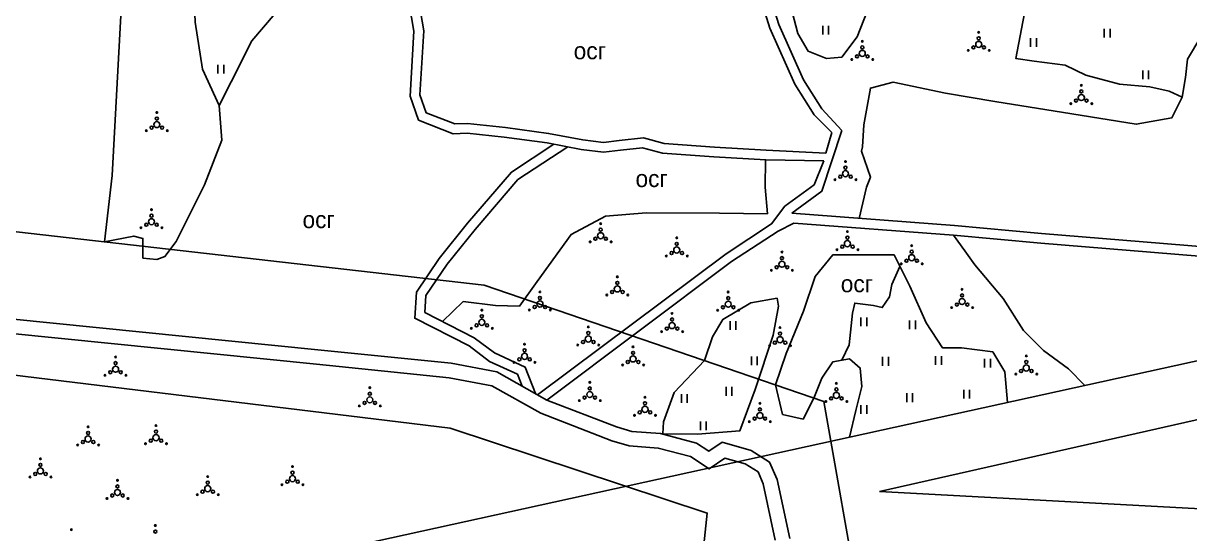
# Model space of a CAD drawing. Header units: millimetres. Extents: x 1379499 to 1411715, y 5652947 to 5671991.
# Drawn here: x 1399939.5 to 1400420.4, y 5660657.5 to 5660867.9 of the extents above; entities that cross this region are included whole.
import ezdxf

# ---------------------------------------------------------------- set-up
doc = ezdxf.new("R2010")
doc.units = ezdxf.units.MM
doc.layers.add('_5Інше', color=252, linetype='Continuous', lineweight=25)
for name, color, linetype in [('вулиці', 7, 'Continuous'), ('ВулНазва', 7, 'Continuous'), ('залізниця', 7, 'Continuous'), ('на область', 5, 'Continuous')]:
    doc.layers.add(name, color=color, linetype=linetype)
picture_1 = doc.add_image_def('image1.bmp', size_in_pixel=(3370, 2384))

# ---------------------------------------------------------------- blocks, each defined once
blk = doc.blocks.new('ЧорнаПрибер')
at = {"layer": '_5Інше', "color": 160}
blk.add_lwpolyline([(44938, 26604), (44308, 26925), (44144, 27538), (44159, 27607), (44144, 27692), (44004, 27740), (43276, 27823), (43218, 27896), (42694, 28070), (42657, 27748), (42855, 27678), (42930, 27916), (43183, 27846), (43250, 27771), (43990, 27681), (44096, 27646), (44086, 27552), (44258, 26887), (44900, 26556)], dxfattribs=at)
blk = doc.blocks.new('ЛвЗд')
at = {"layer": '_5Інше', "color": 204, "linetype": 'Continuous'}
for points in [[(43886.079, 27626.153), (44602, 27779)], [(44166.957, 27661), (44500.676, 27734.365)], [(44301.977, 27653.003), (44166.957, 27661)]]:
    blk.add_lwpolyline(points, dxfattribs=at)

msp = doc.modelspace()

# ---------------------------------------------------------------- linework, layer by layer
at = {"layer": 'вулиці', "color": 7, "lineweight": -2}
for p, q in [((1400269.12, 5660863.33), (1400269.12, 5660866.93)), ((1400271.52, 5660863.33), (1400271.52, 5660866.93)), ((1400385.14, 5660862.1), (1400385.14, 5660865.7)), ((1400387.54, 5660862.1), (1400387.54, 5660865.7)), ((1400354.8, 5660858.2), (1400354.8, 5660861.8)), ((1400357.2, 5660858.2), (1400357.2, 5660861.8)), ((1400019.7, 5660847.18), (1400019.7, 5660850.78)), ((1400022.1, 5660847.18), (1400022.1, 5660850.78)), ((1400401.06, 5660844.85), (1400401.06, 5660848.45)), ((1400403.46, 5660844.85), (1400403.46, 5660848.45)), ((1400230.87, 5660741.48), (1400230.87, 5660745.08)), ((1400233.27, 5660741.48), (1400233.27, 5660745.08)), ((1400284.86, 5660743.08), (1400284.86, 5660746.68)), ((1400287.26, 5660743.08), (1400287.26, 5660746.68)), ((1400304.92, 5660741.75), (1400304.92, 5660745.35)), ((1400307.32, 5660741.75), (1400307.32, 5660745.35)), ((1400315.61, 5660727.05), (1400315.61, 5660730.65)), ((1400318.01, 5660727.05), (1400318.01, 5660730.65)), ((1400239.7, 5660726.95), (1400239.7, 5660730.55)), ((1400242.1, 5660726.95), (1400242.1, 5660730.55)), ((1400293.77, 5660726.75), (1400293.77, 5660730.35)), ((1400296.17, 5660726.75), (1400296.17, 5660730.35)), ((1400335.82, 5660726.01), (1400335.82, 5660729.61)), ((1400338.22, 5660726.01), (1400338.22, 5660729.61)), ((1400229.24, 5660714.38), (1400229.24, 5660717.98)), ((1400231.64, 5660714.38), (1400231.64, 5660717.98)), ((1400327.2, 5660713.25), (1400327.2, 5660716.85)), ((1400329.6, 5660713.25), (1400329.6, 5660716.85)), ((1400210.78, 5660711.45), (1400210.78, 5660715.05)), ((1400213.18, 5660711.45), (1400213.18, 5660715.05)), ((1400303.73, 5660711.76), (1400303.73, 5660715.36)), ((1400306.13, 5660711.76), (1400306.13, 5660715.36)), ((1400284.86, 5660706.87), (1400284.86, 5660710.47)), ((1400287.26, 5660706.87), (1400287.26, 5660710.47)), ((1400218.62, 5660700.19), (1400218.62, 5660703.79)), ((1400221.02, 5660700.19), (1400221.02, 5660703.79))]:
    msp.add_line(p, q, dxfattribs=at)
for points in [[(1400020.22, 5660834.02), (1400013.32, 5660849.06), (1400010.28, 5660868.42), (1400008.87, 5660903.13), (1400011.67, 5660953.28), (1400013.54, 5660982.2), (1400015.93, 5660988.94)], [(1400272.77, 5660822.85), (1400265.5, 5660830.23), (1400257.6, 5660842.78), (1400247.26, 5660865.96), (1400238.18, 5660895.16), (1400241.82, 5660924.69), (1400250.46, 5660939.14), (1400259.16, 5660946.88)], [(1400276.92, 5660823.76), (1400268.69, 5660832.67), (1400261.14, 5660844.67), (1400251.01, 5660867.38), (1400242.25, 5660895.53), (1400245.68, 5660923.36), (1400253.58, 5660936.56), (1400261.82, 5660943.89)], [(1400437.38, 5660890.06), (1400424.96, 5660862.4), (1400419.43, 5660853.06), (1400418.62, 5660845.58), (1400417.24, 5660837.51), (1400411.93, 5660839.93), (1400403.97, 5660841.66), (1400391.41, 5660842.81), (1400377.52, 5660846.51), (1400369.11, 5660850.66), (1400356.31, 5660852.27), (1400348.69, 5660853.42), (1400352.88, 5660875.03)], [(1400254.14, 5660881.68), (1400258.88, 5660863.72), (1400263.07, 5660856.47), (1400270.59, 5660853.41), (1400277.01, 5660853.97), (1400283.28, 5660862.32), (1400289, 5660877.09)], [(1399979.94, 5660876.25), (1399976.02, 5660805.19), (1399972.91, 5660777.85), (1399984.97, 5660780.17), (1399988.75, 5660779.22), (1399988.75, 5660771.1), (1399994.51, 5660770.54), (1399997.82, 5660771.76), (1400002.45, 5660777.9), (1400014.1, 5660801.26), (1400021.33, 5660819.77), (1400020.22, 5660834.02), (1400025.22, 5660843.83), (1400033.62, 5660860.73), (1400048.1, 5660877.75)], [(1400269.55, 5660811.21), (1400245.56, 5660811.56), (1400224.2, 5660812.8), (1400202.95, 5660814.39), (1400194.79, 5660816.61), (1400185.64, 5660815.61), (1400178.66, 5660814.78), (1400169.53, 5660815.94), (1400155.4, 5660818.58), (1400137.74, 5660821.03), (1400122.53, 5660822.55), (1400116.7, 5660822.38), (1400102.46, 5660828), (1400098.95, 5660837.91), (1400100.52, 5660864.65), (1400098.61, 5660875.98)], [(1400272.77, 5660822.85), (1400270.32, 5660814.38), (1400245.71, 5660815.56), (1400224.47, 5660816.79), (1400203.63, 5660818.35), (1400195.11, 5660820.67), (1400185.19, 5660819.59), (1400178.68, 5660818.81), (1400170.15, 5660819.9), (1400156.04, 5660822.53), (1400138.22, 5660825.01), (1400122.67, 5660826.56), (1400117.4, 5660826.4), (1400105.62, 5660831.05), (1400102.99, 5660838.48), (1400104.54, 5660864.87), (1400102.52, 5660876.8)], [(1400256.33, 5660789.62), (1400323.37, 5660784.49), (1400359.32, 5660781.31), (1400461.53, 5660772.85), (1400498.44, 5660769.5), (1400520.36, 5660766.07), (1400535.08, 5660760.13), (1400543.88, 5660759.31), (1400545.62, 5660759.69), (1400548.38, 5660763.08), (1400571.28, 5660779.23), (1400585.01, 5660783.51), (1400600.33, 5660784.72), (1400622.2, 5660798.22), (1400638.68, 5660803.99), (1400653.61, 5660808.96), (1400659.33, 5660813.78), (1400668.51, 5660826.17), (1400679.17, 5660832.51), (1400688.21, 5660836.69), (1400702.1, 5660840.42), (1400712.33, 5660845.63), (1400721.94, 5660850.63), (1400727.52, 5660855.24)], [(1400417.24, 5660837.51), (1400413.03, 5660828.94), (1400398.33, 5660826.27), (1400371.86, 5660830.54), (1400340.05, 5660835.62), (1400319.73, 5660839.09), (1400298.07, 5660843.63), (1400288.71, 5660841.23), (1400286.04, 5660826), (1400285.5, 5660816.92), (1400285.01, 5660815.19), (1400288.73, 5660804.53), (1400287.12, 5660800.31), (1400284.1, 5660787.49)], [(1400256.33, 5660789.62), (1400268.73, 5660798.7), (1400276.92, 5660823.76)], [(1400158.27, 5660818.04), (1400140.7, 5660806.54), (1400122.66, 5660785.44), (1400110.99, 5660770.93), (1400101.53, 5660757.08), (1400100.87, 5660746.31), (1400123.26, 5660734.88), (1400131.65, 5660728.54), (1400143.22, 5660723.21), (1400145.12, 5660718.33)], [(1400163.96, 5660816.98), (1400143.37, 5660803.51), (1400125.74, 5660782.89), (1400114.21, 5660768.55), (1400105.45, 5660755.74), (1400105.02, 5660748.68), (1400125.39, 5660738.29), (1400133.72, 5660731.99), (1400146.37, 5660726.17), (1400150.6, 5660715.25)], [(1400112.26, 5660744.99), (1400120.83, 5660753.15), (1400134.13, 5660751.55), (1400144, 5660751.32), (1400151.34, 5660761.4), (1400165.33, 5660780.88), (1400179.55, 5660788.44), (1400196.29, 5660789.81), (1400226.57, 5660789.59), (1400246.3, 5660789.36), (1400245.38, 5660800.36), (1400245.54, 5660811.56)], [(1400151.53, 5660714.73), (1400229.2, 5660772.93), (1400247.96, 5660785.17), (1400253.49, 5660792.5), (1400265.49, 5660801.29), (1400269.55, 5660811.21)], [(1400250.73, 5660782.21), (1400257.16, 5660785.55), (1400323.04, 5660780.5), (1400358.97, 5660777.33), (1400461.19, 5660768.86)], [(1400155.34, 5660712.58), (1400231.5, 5660769.65), (1400250.73, 5660782.21)], [(1400377.12, 5660718.59), (1400370.41, 5660725.42), (1400360.08, 5660733), (1400351.86, 5660741.21), (1400343.43, 5660754.48), (1400331.84, 5660768.38), (1400327.63, 5660774.04), (1400323.04, 5660780.5)], [(1400345.26, 5660711.59), (1400344.21, 5660724.18), (1400339.16, 5660732.4), (1400326.3, 5660734.08), (1400318.5, 5660734.08), (1400311.75, 5660744.4), (1400305.01, 5660759.56), (1400298.47, 5660772.41), (1400273.18, 5660772.41), (1400266.01, 5660763.56), (1400261.17, 5660749.24), (1400254, 5660731.76), (1400249.56, 5660718.82), (1400252.53, 5660706.63), (1400260.96, 5660704.73), (1400265.44, 5660713.38), (1400268.76, 5660721.58), (1400273.18, 5660728.32), (1400280.14, 5660729.58), (1400284.57, 5660725.79), (1400285.2, 5660718.21), (1400282.67, 5660708.31), (1400280.07, 5660697.27)], [(1400277.02, 5660729.01), (1400279.94, 5660735.32), (1400281.41, 5660748.37), (1400282.25, 5660752.58), (1400290.05, 5660751.53), (1400293.64, 5660750.69), (1400296.59, 5660755.11), (1400297.64, 5660760.17), (1400300.93, 5660767.58)], [(1400250.31, 5660754.52), (1400239.42, 5660752.63), (1400227.92, 5660745.85), (1400223.66, 5660738.64), (1400220.31, 5660728.85), (1400207.81, 5660715.66), (1400203.44, 5660703.61), (1400203.09, 5660698.69), (1400217.51, 5660698.53), (1400234.89, 5660699.83), (1400241.16, 5660716.95), (1400248.62, 5660739.34), (1400250.87, 5660751.28), (1400250.31, 5660754.52)], [(1399934.06, 5660746.07), (1400060.93, 5660733.35), (1400115.85, 5660727.72), (1400134.74, 5660724.15), (1400155.34, 5660712.58), (1400184.03, 5660701.47), (1400190.33, 5660699.6), (1400202.25, 5660698.75), (1400217.06, 5660694.84), (1400222.16, 5660691.44), (1400227.61, 5660695.18), (1400239.53, 5660691.78), (1400247.19, 5660687.02), (1400250.25, 5660679.87), (1400255.46, 5660655.54)], [(1399933.38, 5660740.11), (1400060.32, 5660727.38), (1400114.98, 5660721.78), (1400132.66, 5660718.43), (1400152.78, 5660707.14), (1400182.09, 5660695.79), (1400189.25, 5660693.66), (1400201.26, 5660692.8), (1400214.56, 5660689.29), (1400222.21, 5660684.19), (1400228.68, 5660688.63), (1400237.07, 5660686.24), (1400242.42, 5660682.92), (1400244.51, 5660678.05), (1400249.49, 5660654.78)]]:
    msp.add_lwpolyline(points, dxfattribs=at)
at = {"layer": 'вулиці', "color": 7}
for centre, radius in [((1400285.39, 5660860.49), 0.312), ((1400333.4, 5660859.22), 1.25), ((1400333.4, 5660861.72), 0.625), ((1400333.4, 5660864.22), 0.312), ((1400285.39, 5660855.49), 1.25), ((1400285.39, 5660857.99), 0.625), ((1400329.07, 5660856.72), 0.312), ((1400331.23, 5660857.97), 0.625), ((1400335.56, 5660857.97), 0.625), ((1400337.73, 5660856.72), 0.312), ((1400281.06, 5660852.99), 0.312), ((1400283.23, 5660854.24), 0.625), ((1400287.56, 5660854.24), 0.625), ((1400289.72, 5660852.99), 0.312), ((1400375.71, 5660842.31), 0.312), ((1400373.54, 5660836.06), 0.625), ((1400375.71, 5660837.31), 1.25), ((1400375.71, 5660839.81), 0.625), ((1400377.87, 5660836.06), 0.625), ((1400371.38, 5660834.81), 0.312), ((1400380.04, 5660834.81), 0.312), ((1400278.46, 5660808.41), 0.625), ((1400278.46, 5660810.91), 0.312), ((1400274.13, 5660803.41), 0.312), ((1400276.3, 5660804.66), 0.625), ((1400278.46, 5660805.91), 1.25), ((1400280.63, 5660804.66), 0.625), ((1400282.79, 5660803.41), 0.312), ((1400177.51, 5660785.32), 0.312), ((1400175.34, 5660779.07), 0.625), ((1400177.51, 5660780.32), 1.25), ((1400177.51, 5660782.82), 0.625), ((1400179.67, 5660779.07), 0.625), ((1400208.89, 5660779.45), 0.312), ((1400279.27, 5660779.55), 0.625), ((1400279.27, 5660782.05), 0.312), ((1400173.18, 5660777.82), 0.312), ((1400181.84, 5660777.82), 0.312), ((1400208.89, 5660774.45), 1.25), ((1400208.89, 5660776.95), 0.625), ((1400252.27, 5660773.59), 0.312), ((1400274.94, 5660774.55), 0.312), ((1400277.11, 5660775.8), 0.625), ((1400279.27, 5660777.05), 1.25), ((1400281.44, 5660775.8), 0.625), ((1400283.6, 5660774.55), 0.312), ((1400305.78, 5660773.75), 0.625), ((1400305.78, 5660776.25), 0.312), ((1400204.56, 5660771.95), 0.312), ((1400206.73, 5660773.2), 0.625), ((1400211.06, 5660773.2), 0.625), ((1400213.22, 5660771.95), 0.312), ((1400252.27, 5660768.59), 1.25), ((1400252.27, 5660771.09), 0.625), ((1400301.45, 5660768.75), 0.312), ((1400303.61, 5660770), 0.625), ((1400305.78, 5660771.25), 1.25), ((1400307.94, 5660770), 0.625), ((1400310.11, 5660768.75), 0.312), ((1400247.94, 5660766.09), 0.312), ((1400250.11, 5660767.34), 0.625), ((1400254.44, 5660767.34), 0.625), ((1400256.6, 5660766.09), 0.312), ((1400184.4, 5660758.39), 1.25), ((1400184.4, 5660760.89), 0.625), ((1400184.4, 5660763.39), 0.312), ((1400152.46, 5660754.68), 0.625), ((1400152.46, 5660757.18), 0.312), ((1400180.07, 5660755.89), 0.312), ((1400182.23, 5660757.14), 0.625), ((1400186.56, 5660757.14), 0.625), ((1400188.73, 5660755.89), 0.312), ((1400230.1, 5660754.61), 0.625), ((1400230.1, 5660757.11), 0.312), ((1400326.56, 5660755.71), 0.625), ((1400326.56, 5660758.21), 0.312), ((1400128.51, 5660749.63), 0.312), ((1400148.13, 5660749.68), 0.312), ((1400150.29, 5660750.93), 0.625), ((1400152.46, 5660752.18), 1.25), ((1400154.62, 5660750.93), 0.625), ((1400156.79, 5660749.68), 0.312), ((1400225.77, 5660749.61), 0.312), ((1400227.94, 5660750.86), 0.625), ((1400230.1, 5660752.11), 1.25), ((1400232.27, 5660750.86), 0.625), ((1400234.43, 5660749.61), 0.312), ((1400322.23, 5660750.71), 0.312), ((1400324.39, 5660751.96), 0.625), ((1400326.56, 5660753.21), 1.25), ((1400328.72, 5660751.96), 0.625), ((1400330.89, 5660750.71), 0.312), ((1400128.51, 5660744.63), 1.25), ((1400128.51, 5660747.13), 0.625), ((1400206.96, 5660745.79), 0.625), ((1400206.96, 5660748.29), 0.312), ((1400124.18, 5660742.13), 0.312), ((1400126.34, 5660743.38), 0.625), ((1400130.68, 5660743.38), 0.625), ((1400132.84, 5660742.13), 0.312), ((1400172.4, 5660740.24), 0.625), ((1400172.4, 5660742.74), 0.312), ((1400202.63, 5660740.79), 0.312), ((1400204.8, 5660742.04), 0.625), ((1400206.96, 5660743.29), 1.25), ((1400209.13, 5660742.04), 0.625), ((1400211.29, 5660740.79), 0.312), ((1400251.49, 5660739.96), 0.625), ((1400251.49, 5660742.46), 0.312), ((1400146.12, 5660735.6), 0.312), ((1400168.07, 5660735.24), 0.312), ((1400170.24, 5660736.49), 0.625), ((1400172.4, 5660737.74), 1.25), ((1400174.57, 5660736.49), 0.625), ((1400176.73, 5660735.24), 0.312), ((1400249.33, 5660736.21), 0.625), ((1400251.49, 5660737.46), 1.25), ((1400253.66, 5660736.21), 0.625), ((1399977.48, 5660730.3), 0.312), ((1400146.12, 5660730.6), 1.25), ((1400146.12, 5660733.1), 0.625), ((1400190.88, 5660729.52), 1.25), ((1400190.88, 5660732.02), 0.625), ((1400190.88, 5660734.52), 0.312), ((1400247.16, 5660734.96), 0.312), ((1400255.82, 5660734.96), 0.312), ((1400353.02, 5660730.78), 0.312), ((1399977.48, 5660725.3), 1.25), ((1399977.48, 5660727.8), 0.625), ((1400141.79, 5660728.1), 0.312), ((1400143.95, 5660729.35), 0.625), ((1400148.28, 5660729.35), 0.625), ((1400150.45, 5660728.1), 0.312), ((1400186.55, 5660727.02), 0.312), ((1400188.72, 5660728.27), 0.625), ((1400193.05, 5660728.27), 0.625), ((1400195.21, 5660727.02), 0.312), ((1400353.02, 5660725.78), 1.25), ((1400353.02, 5660728.28), 0.625), ((1399973.15, 5660722.8), 0.312), ((1399975.31, 5660724.05), 0.625), ((1399979.64, 5660724.05), 0.625), ((1399981.81, 5660722.8), 0.312), ((1400348.69, 5660723.28), 0.312), ((1400350.86, 5660724.53), 0.625), ((1400355.19, 5660724.53), 0.625), ((1400357.36, 5660723.28), 0.312), ((1400082.33, 5660717.67), 0.312), ((1400173.04, 5660717.37), 0.625), ((1400173.04, 5660719.87), 0.312), ((1400274.72, 5660716.98), 0.625), ((1400274.72, 5660719.48), 0.312), ((1400080.16, 5660711.42), 0.625), ((1400082.33, 5660712.67), 1.25), ((1400082.33, 5660715.17), 0.625), ((1400084.49, 5660711.42), 0.625), ((1400168.71, 5660712.37), 0.312), ((1400170.87, 5660713.62), 0.625), ((1400173.04, 5660714.87), 1.25), ((1400175.2, 5660713.62), 0.625), ((1400177.37, 5660712.37), 0.312), ((1400195.79, 5660711.24), 0.625), ((1400195.79, 5660713.74), 0.312), ((1400243.17, 5660711.19), 0.312), ((1400270.39, 5660711.98), 0.312), ((1400272.55, 5660713.23), 0.625), ((1400274.72, 5660714.48), 1.25), ((1400276.88, 5660713.23), 0.625), ((1400279.05, 5660711.98), 0.312), ((1400078, 5660710.17), 0.312), ((1400086.66, 5660710.17), 0.312), ((1400191.46, 5660706.24), 0.312), ((1400193.62, 5660707.49), 0.625), ((1400195.79, 5660708.74), 1.25), ((1400197.95, 5660707.49), 0.625), ((1400200.12, 5660706.24), 0.312), ((1400243.17, 5660706.19), 1.25), ((1400243.17, 5660708.69), 0.625), ((1399966.17, 5660701.52), 0.312), ((1399994.17, 5660702.06), 0.312), ((1400238.83, 5660703.69), 0.312), ((1400241, 5660704.94), 0.625), ((1400245.33, 5660704.94), 0.625), ((1400247.5, 5660703.69), 0.312), ((1399966.17, 5660696.52), 1.25), ((1399966.17, 5660699.02), 0.625), ((1399994.17, 5660697.06), 1.25), ((1399994.17, 5660699.56), 0.625), ((1399961.84, 5660694.02), 0.312), ((1399964.01, 5660695.27), 0.625), ((1399968.34, 5660695.27), 0.625), ((1399970.5, 5660694.02), 0.312), ((1399989.84, 5660694.56), 0.312), ((1399992, 5660695.81), 0.625), ((1399996.33, 5660695.81), 0.625), ((1399998.5, 5660694.56), 0.312), ((1399946.52, 5660688.35), 0.312), ((1399944.36, 5660682.1), 0.625), ((1399946.52, 5660683.35), 1.25), ((1399946.52, 5660685.85), 0.625), ((1399948.69, 5660682.1), 0.625), ((1400050.45, 5660682.65), 0.625), ((1400050.45, 5660685.15), 0.312), ((1399942.19, 5660680.85), 0.312), ((1399950.85, 5660680.85), 0.312), ((1399978.28, 5660679.47), 0.312), ((1400015.5, 5660678.54), 0.625), ((1400015.5, 5660681.04), 0.312), ((1400046.12, 5660677.65), 0.312), ((1400048.29, 5660678.9), 0.625), ((1400050.45, 5660680.15), 1.25), ((1400052.62, 5660678.9), 0.625), ((1400054.78, 5660677.65), 0.312), ((1399976.12, 5660673.22), 0.625), ((1399978.28, 5660674.47), 1.25), ((1399978.28, 5660676.97), 0.625), ((1399980.45, 5660673.22), 0.625), ((1400011.17, 5660673.54), 0.312), ((1400013.33, 5660674.79), 0.625), ((1400015.5, 5660676.04), 1.25), ((1400017.66, 5660674.79), 0.625), ((1400019.83, 5660673.54), 0.312), ((1399973.95, 5660671.97), 0.312), ((1399982.61, 5660671.97), 0.312), ((1399959.29, 5660659.13), 0.312), ((1399993.9, 5660658.34), 0.625), ((1399993.9, 5660660.84), 0.312)]:
    msp.add_circle(centre, radius, dxfattribs=at)
at = {"layer": 'вулиці', "color": 7, "lineweight": -2}
for centre, radius in [((1399994.5, 5660826.15), 1.25), ((1399994.5, 5660828.65), 0.625), ((1399994.5, 5660831.15), 0.312), ((1399990.17, 5660823.65), 0.312), ((1399992.34, 5660824.9), 0.625), ((1399996.67, 5660824.9), 0.625), ((1399998.83, 5660823.65), 0.312), ((1399992.31, 5660788.6), 0.625), ((1399992.31, 5660791.1), 0.312), ((1399987.98, 5660783.6), 0.312), ((1399990.15, 5660784.85), 0.625), ((1399992.31, 5660786.1), 1.25), ((1399994.48, 5660784.85), 0.625), ((1399996.64, 5660783.6), 0.312)]:
    msp.add_circle(centre, radius, dxfattribs=at)

# ---------------------------------------------------------------- block references
at = {"layer": 'ВулНазва', "color": 7, "lineweight": 9, "rotation": 0.3369352804739994}
msp.add_blockref('ЛвЗд', (1356288.93, 5632754.59), dxfattribs=at)
at = {"layer": 'залізниця'}
msp.add_blockref('ЧорнаПрибер', (1356125.47, 5633020), dxfattribs=at)

# ---------------------------------------------------------------- texts
at = {"layer": 'вулиці', "color": 7, "lineweight": -2}
for p in [(1400166.37, 5660853.09), (1400191.88, 5660800.39), (1400054.57, 5660783.46), (1400276.51, 5660757.03)]:
    msp.add_text('осг', height=7, dxfattribs=at).set_placement(p)

# ---------------------------------------------------------------- pictures from other files: only their frames are drawn
at = {"layer": 'на область', "color": 7, "lineweight": -2}
image = msp.add_image(picture_1, insert=(1395288.55, 5652947.02), size_in_units=(16426, 11620.05), dxfattribs=at)
image.dxf.flags = 7

doc.saveas('drawing.dxf')
